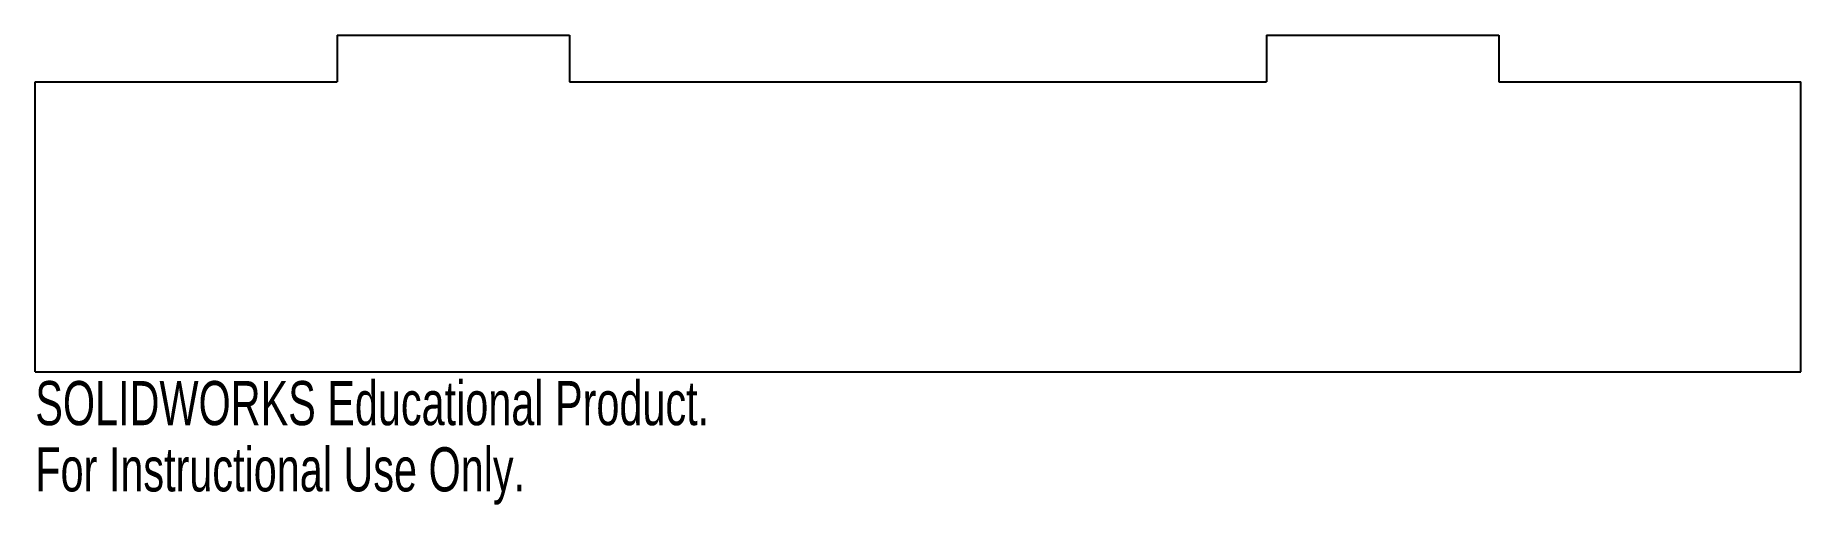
# Model space of a CAD drawing. Header units: millimetres. Extents: x -9.7 to 9.7, y -4.6 to 0.5.
import ezdxf

# ---------------------------------------------------------------- set-up
doc = ezdxf.new("R2010")
doc.units = ezdxf.units.MM
doc.styles.add('SLDTEXTSTYLE0', font='TXT', dxfattribs={"width": 0.7})

msp = doc.modelspace()

# ---------------------------------------------------------------- linework, layer by layer
at = {"color": 7, "linetype": 'Continuous', "lineweight": 25}
for p, q in [((-6.35, 0.508), (-3.81, 0.508)), ((-6.35, 0.508), (-6.35, 0)), ((-3.81, 0.508), (-3.81, 0)), ((3.81, 0.508), (6.35, 0.508)), ((3.81, 0.508), (3.81, 0)), ((6.35, 0.508), (6.35, 0)), ((-9.652, 0), (-6.35, 0)), ((-9.652, -3.175), (-9.652, 0)), ((-3.81, 0), (3.81, 0)), ((6.35, 0), (9.652, 0)), ((9.652, -3.175), (9.652, 0)), ((-9.652, -3.175), (9.652, -3.175))]:
    msp.add_line(p, q, dxfattribs=at)

# ---------------------------------------------------------------- texts
at = {"color": 7, "linetype": 'Continuous', "char_height": 0.48336, "attachment_point": 1, "style": 'SLDTEXTSTYLE0'}
for s, insert in [('SOLIDWORKS Educational Product.', (-9.652, -3.277)), ('For Instructional Use Only.', (-9.652, -4.002))]:
    msp.add_mtext(s, dxfattribs=dict(at, insert=insert))

doc.saveas('drawing.dxf')
